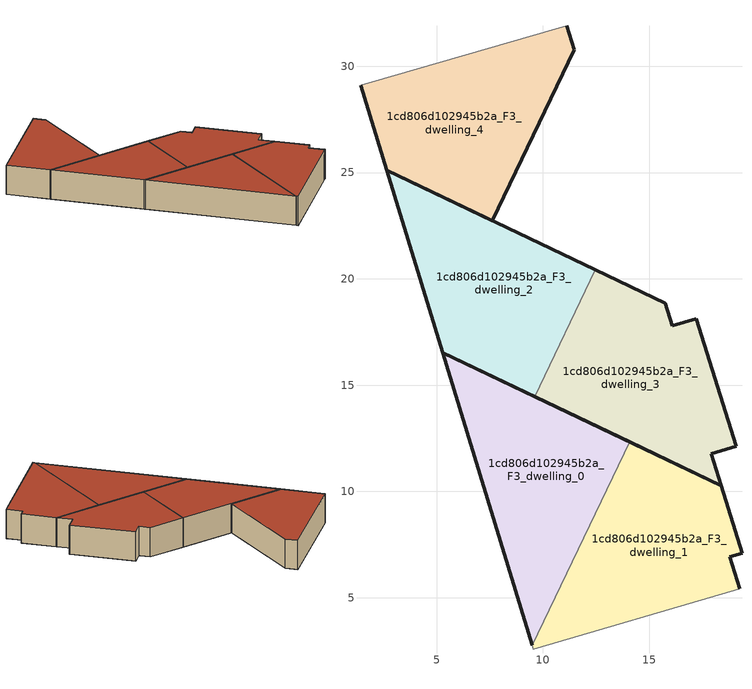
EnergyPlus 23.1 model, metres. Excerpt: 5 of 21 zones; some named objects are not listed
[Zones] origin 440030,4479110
1cd806d102945b2a_F3_dwelling_0
 floor to 1cd806d102945b2a_F2_dwelling_0 (EU_floor_Construction): 9.49,2.75 14.08,12.33 5.28,16.53 z9
 wall outside (EU_wall_Construction): 9.49,2.75 5.28,16.53 14.08,12.33 z9:12
 wall to 1cd806d102945b2a_F3_dwelling_1 (EU_wall_Construction): 14.08,12.33 9.49,2.75 z9:12
 roof outside (EU_roof_Construction): 14.08,12.33 9.49,2.75 5.28,16.53 z12
1cd806d102945b2a_F3_dwelling_1
 floor to 1cd806d102945b2a_F2_dwelling_1 (EU_floor_Construction): 19.02,5.34 19.26,5.41 18.79,6.93 19.36,7.09 18.38,10.27 14.08,12.33 9.49,2.75 9.55,2.56 z9
 wall outside (EU_wall_Construction): 14.08,12.33 18.38,10.27 19.36,7.09 18.79,6.93 19.26,5.41 z9:12
 wall adiabatic (EU_wall_Construction): 19.26,5.41 19.02,5.34 9.55,2.56 9.49,2.75 z9:12
 roof outside (EU_roof_Construction): 18.38,10.27 19.36,7.09 18.79,6.93 19.26,5.41 19.02,5.34 9.55,2.56 9.49,2.75 14.08,12.33 z12
1cd806d102945b2a_F3_dwelling_2
 floor to 1cd806d102945b2a_F2_dwelling_2 (EU_floor_Construction): 9.61,14.46 12.46,20.42 2.64,25.11 5.28,16.53 z9
 wall outside (EU_wall_Construction): 9.61,14.46 5.28,16.53 2.64,25.11 12.46,20.42 z9:12
 wall to 1cd806d102945b2a_F3_dwelling_3 (EU_wall_Construction): 12.46,20.42 9.61,14.46 z9:12
 roof outside (EU_roof_Construction): 12.46,20.42 9.61,14.46 5.28,16.53 2.64,25.11 z12
1cd806d102945b2a_F3_dwelling_3
 floor to 1cd806d102945b2a_F2_dwelling_3 (EU_floor_Construction): 18.38,10.27 17.92,11.77 19.09,12.12 17.22,18.13 16.08,17.79 15.76,18.84 12.46,20.42 9.61,14.46 z9
 wall outside (EU_wall_Construction): 12.46,20.42 15.76,18.84 16.08,17.79 17.22,18.13 19.09,12.12 17.92,11.77 18.38,10.27 9.61,14.46 z9:12
 roof outside (EU_roof_Construction): 17.22,18.13 19.09,12.12 17.92,11.77 18.38,10.27 9.61,14.46 12.46,20.42 15.76,18.84 16.08,17.79 z12
1cd806d102945b2a_F3_dwelling_4
 floor to 1cd806d102945b2a_F2_dwelling_4 (EU_floor_Construction): 7.62,22.73 11.47,30.79 11.11,31.92 1.41,29.11 2.64,25.11 z9
 wall outside (EU_wall_Construction): 11.11,31.92 11.47,30.79 7.62,22.73 2.64,25.11 1.41,29.11 z9:12
 wall adiabatic (EU_wall_Construction): 1.41,29.11 11.11,31.92 z9:12
 roof outside (EU_roof_Construction): 11.11,31.92 11.47,30.79 7.62,22.73 2.64,25.11 1.41,29.11 z12
[Building]
EU S2 Campaign: North Axis=0; Terrain=City; Solar Distribution=FullExterior
[Site:Location]
Madrid: Latitude=40.5; Longitude=-3.5; Time Zone=1; Elevation=609
[SizingPeriod:WeatherFileDays]
AnnualSizingPeriod: Begin Month=1; Begin Day of Month=1; End Month=12; End Day of Month=31; Day of Week for Start Day=Monday; Use Weather File Daylight Saving Period=No; Use Weather File Rain and Snow Indicators=No
[MATERIAL]
EU_InternalMass_Material: Roughness=MediumRough; Thickness=0.1; Conductivity=1; Density=1800; Specific Heat=900; Thermal Absorptance=0.9; Solar Absorptance=0.7; Visible Absorptance=0.7
[MATERIAL:NOMASS] Roughness=MediumRough; Thermal Absorptance=0.9; Solar Absorptance=0.7; Visible Absorptance=0.7
Name | Thermal Resistance
EU_wall_NoMass | 1.60022
EU_roof_NoMass | 1.57597
EU_floor_NoMass | 0.470652
[CONSTRUCTION]
EU_wall_Construction: EU_wall_NoMass
EU_roof_Construction: EU_roof_NoMass
EU_floor_Construction: EU_floor_NoMass
EU_InternalMass_Construction: EU_InternalMass_Material
[ZONE] Type=1; Multiplier=1; Ceiling Height=autocalculate; Floor Area=autocalculate; Part of Total Floor Area=Yes
Name | Volume
1cd806d102945b2a_F3_dwelling_0 | 155.252
1cd806d102945b2a_F3_dwelling_1; 1cd806d102945b2a_F3_dwelling_4 | 155.234
1cd806d102945b2a_F3_dwelling_2 | 155.246
1cd806d102945b2a_F3_dwelling_3 | 155.23
[INTERNALMASS] Construction=EU_InternalMass_Construction
Name | Zone or ZoneList | Surface Area
1cd806d102945b2a_F3_dwelling_0_EU_InternalMass | 1cd806d102945b2a_F3_dwelling_0 | 62.0952
1cd806d102945b2a_F3_dwelling_1_EU_InternalMass | 1cd806d102945b2a_F3_dwelling_1 | 62.0913
1cd806d102945b2a_F3_dwelling_2_EU_InternalMass | 1cd806d102945b2a_F3_dwelling_2 | 62.0896
1cd806d102945b2a_F3_dwelling_3_EU_InternalMass | 1cd806d102945b2a_F3_dwelling_3 | 62.0929
1cd806d102945b2a_F3_dwelling_4_EU_InternalMass | 1cd806d102945b2a_F3_dwelling_4 | 62.0914
[OTHEREQUIPMENT] Fuel Type=Electricity; Design Level Calculation Method=Watts/Area; Power per Zone Floor Area=1; Fraction Latent=0; Fraction Radiant=0; Fraction Lost=0; Carbon Dioxide Generation Rate=0; EndUse Subcategory=EU_Step8_InternalGains
Name | Zone or ZoneList or Space or SpaceList | Schedule
EU_Step8_InternalGain_1cd806d102945b2a_F3_dwelling_0_f000 | 1cd806d102945b2a_F3_dwelling_0 | EU_Step8_GainSchedule_1cd806d102945b2a_F3_dwelling_0_f000
EU_Step8_InternalGain_1cd806d102945b2a_F3_dwelling_1_f000 | 1cd806d102945b2a_F3_dwelling_1 | EU_Step8_GainSchedule_1cd806d102945b2a_F3_dwelling_1_f000
EU_Step8_InternalGain_1cd806d102945b2a_F3_dwelling_2_f000 | 1cd806d102945b2a_F3_dwelling_2 | EU_Step8_GainSchedule_1cd806d102945b2a_F3_dwelling_2_f000
EU_Step8_InternalGain_1cd806d102945b2a_F3_dwelling_3_f000 | 1cd806d102945b2a_F3_dwelling_3 | EU_Step8_GainSchedule_1cd806d102945b2a_F3_dwelling_3_f000
EU_Step8_InternalGain_1cd806d102945b2a_F3_dwelling_4_f000 | 1cd806d102945b2a_F3_dwelling_4 | EU_Step8_GainSchedule_1cd806d102945b2a_F3_dwelling_4_f000
[ZONEVENTILATION:DESIGNFLOWRATE] Schedule=EU_AlwaysOn; Design Flow Rate Calculation Method=AirChanges/Hour; Air Changes per Hour=0.480704; Ventilation Type=Natural; Fan Pressure Rise=0; Fan Total Efficiency=1; Constant Term Coefficient=1; Temperature Term Coefficient=0; Velocity Term Coefficient=0; Velocity Squared Term Coefficient=0; Minimum Indoor Temperature=-100; Maximum Indoor Temperature=100; Delta Temperature=-100; Minimum Outdoor Temperature=-100; Maximum Outdoor Temperature=100; Maximum Wind Speed=40
Name | Zone or ZoneList or Space or SpaceList
EU_ConstantAir_1cd806d102945b2a_F3_dwelling_0 | 1cd806d102945b2a_F3_dwelling_0
EU_ConstantAir_1cd806d102945b2a_F3_dwelling_1 | 1cd806d102945b2a_F3_dwelling_1
EU_ConstantAir_1cd806d102945b2a_F3_dwelling_2 | 1cd806d102945b2a_F3_dwelling_2
EU_ConstantAir_1cd806d102945b2a_F3_dwelling_3 | 1cd806d102945b2a_F3_dwelling_3
EU_ConstantAir_1cd806d102945b2a_F3_dwelling_4 | 1cd806d102945b2a_F3_dwelling_4
[HVACTEMPLATE:ZONE:IDEALLOADSAIRSYSTEM] System Availability Schedule=EU_AlwaysOn; Maximum Heating Supply Air Temperature=50; Minimum Cooling Supply Air Temperature=13; Maximum Heating Supply Air Humidity Ratio=0.0156; Minimum Cooling Supply Air Humidity Ratio=0.0077; Heating Limit=NoLimit; Cooling Limit=NoLimit; Heating Availability Schedule=EU_AlwaysOn; Cooling Availability Schedule=EU_CoolingOff; Dehumidification Control Type=ConstantSensibleHeatRatio; Cooling Sensible Heat Ratio=0.7; Dehumidification Setpoint=60; Humidification Control Type=None; Humidification Setpoint=30; Outdoor Air Method=None; Outdoor Air Flow Rate per Person=0.00944; Outdoor Air Flow Rate per Zone Floor Area=0; Outdoor Air Flow Rate per Zone=0; Demand Controlled Ventilation Type=None; Outdoor Air Economizer Type=NoEconomizer; Heat Recovery Type=None; Sensible Heat Recovery Effectiveness=0.7; Latent Heat Recovery Effectiveness=0.65
Name | Template Thermostat
1cd806d102945b2a_F3_dwelling_0 | EU_HeatOnly_1cd806d102945b2a_F3_dwelling_0
1cd806d102945b2a_F3_dwelling_1 | EU_HeatOnly_1cd806d102945b2a_F3_dwelling_1
1cd806d102945b2a_F3_dwelling_2 | EU_HeatOnly_1cd806d102945b2a_F3_dwelling_2
1cd806d102945b2a_F3_dwelling_3 | EU_HeatOnly_1cd806d102945b2a_F3_dwelling_3
1cd806d102945b2a_F3_dwelling_4 | EU_HeatOnly_1cd806d102945b2a_F3_dwelling_4
[SIZING:ZONE] Zone Cooling Design Supply Air Temperature Input Method=SupplyAirTemperature; Zone Cooling Design Supply Air Temperature=13; Zone Heating Design Supply Air Temperature Input Method=SupplyAirTemperature; Zone Heating Design Supply Air Temperature=50; Zone Cooling Design Supply Air Humidity Ratio=0.008; Zone Heating Design Supply Air Humidity Ratio=0.008; Cooling Design Air Flow Method=DesignDay; Cooling Design Air Flow Rate=0; Cooling Minimum Air Flow per Zone Floor Area=0.000762; Cooling Minimum Air Flow=0; Cooling Minimum Air Flow Fraction=0.2; Heating Design Air Flow Method=DesignDay; Heating Design Air Flow Rate=0; Heating Maximum Air Flow per Zone Floor Area=0.002032; Heating Maximum Air Flow=0.141576; Heating Maximum Air Flow Fraction=0.3; Account for Dedicated Outdoor Air System=No; Dedicated Outdoor Air System Control Strategy=NeutralSupplyAir; Dedicated Outdoor Air Low Setpoint Temperature for Design=autosize; Dedicated Outdoor Air High Setpoint Temperature for Design=autosize; Zone Load Sizing Method=Sensible Load Only No Latent Load; Zone Latent Cooling Design Supply Air Humidity Ratio Input Method=HumidityRatioDifference; Zone Cooling Design Supply Air Humidity Ratio Difference=0.005; Zone Latent Heating Design Supply Air Humidity Ratio Input Method=HumidityRatioDifference; Zone Humidification Design Supply Air Humidity Ratio Difference=0.005
1cd806d102945b2a_F3_dwelling_0; 1cd806d102945b2a_F3_dwelling_1; 1cd806d102945b2a_F3_dwelling_2; 1cd806d102945b2a_F3_dwelling_3; 1cd806d102945b2a_F3_dwelling_4
[SCHEDULE:CONSTANT]
Name | Hourly Value
EU_AlwaysOn | 1
EU_CoolingOff | 0
[SCHEDULE:FILE] Column Number=1; Rows to Skip at Top=0; Number of Hours of Data=8760; Column Separator=Comma; Interpolate to Timestep=No; Minutes per Item=60; Adjust Schedule for Daylight Savings=Yes
Name | File
EU_Step8_GainSchedule_1cd806d102945b2a_F3_dwelling_0_f000 | ../../schedules/1cd806d102945b2a/1cd806d102945b2a_F3_dwelling_0_f000_gain.csv
EU_Step8_GainSchedule_1cd806d102945b2a_F3_dwelling_1_f000 | ../../schedules/1cd806d102945b2a/1cd806d102945b2a_F3_dwelling_1_f000_gain.csv
EU_Step8_GainSchedule_1cd806d102945b2a_F3_dwelling_2_f000 | ../../schedules/1cd806d102945b2a/1cd806d102945b2a_F3_dwelling_2_f000_gain.csv
EU_Step8_GainSchedule_1cd806d102945b2a_F3_dwelling_3_f000 | ../../schedules/1cd806d102945b2a/1cd806d102945b2a_F3_dwelling_3_f000_gain.csv
EU_Step8_GainSchedule_1cd806d102945b2a_F3_dwelling_4_f000 | ../../schedules/1cd806d102945b2a/1cd806d102945b2a_F3_dwelling_4_f000_gain.csv
